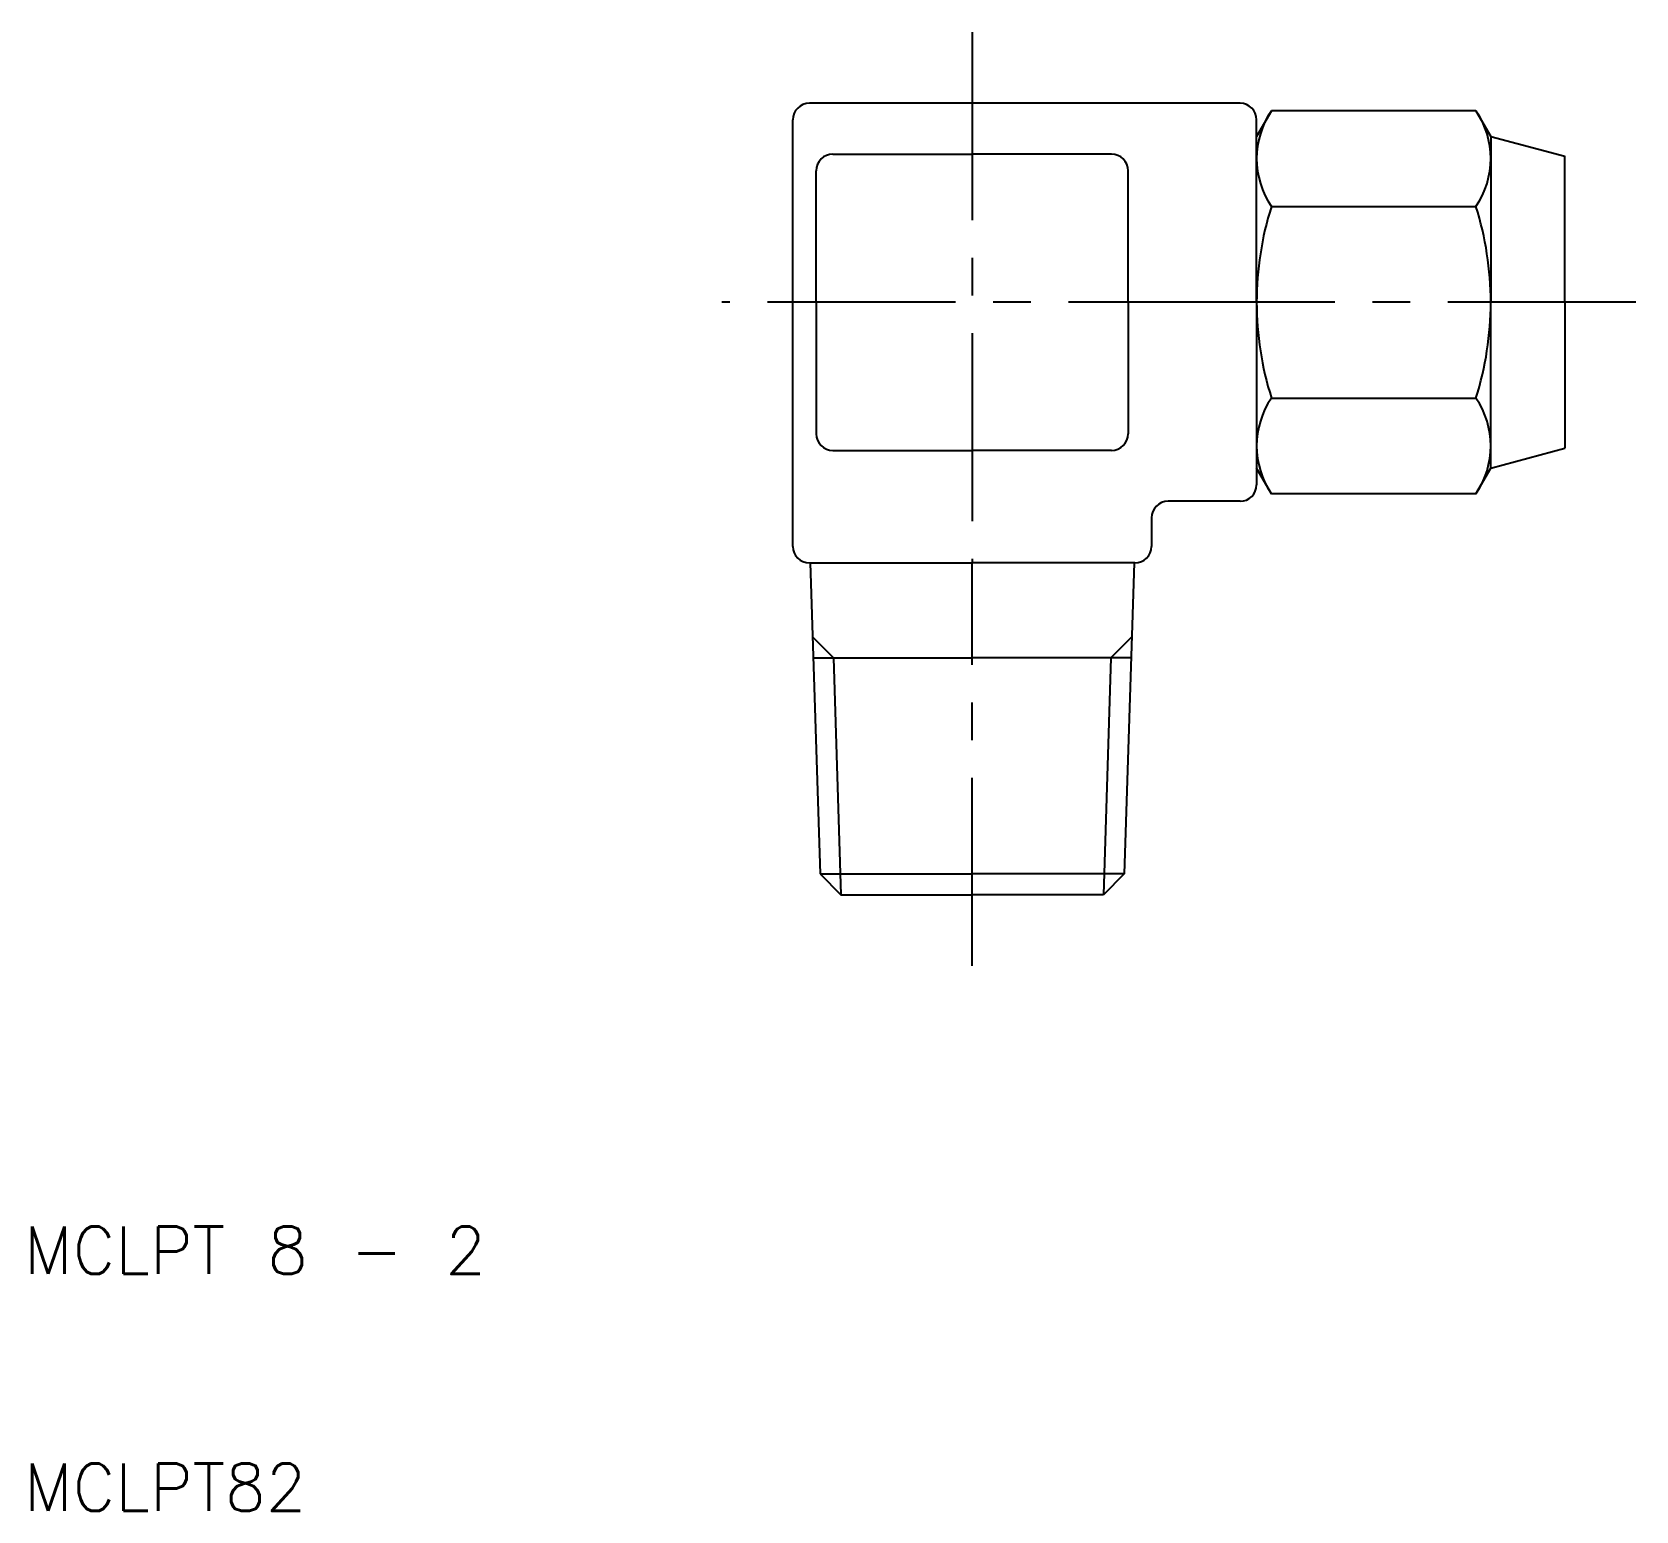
# Model space of a CAD drawing. Extents: x 10.3 to 78, y 10 to 72.4.
import ezdxf

# ---------------------------------------------------------------- set-up
doc = ezdxf.new("R2010")
doc.units = 0
doc.header["$LTSCALE"] = 0.25
doc.linetypes.add('CENTER', pattern=[50.8, 31.75, -6.35, 6.35, -6.35])
doc.layers.get('0').update_dxf_attribs({"linetype": 'CONTINUOUS'})
doc.layers.add('CENTER', color=1, linetype='CENTER')
doc.styles.get("Standard").update_dxf_attribs({"font": 'txt.shx', "bigfont": 'extfont.shx'})

msp = doc.modelspace()

# ---------------------------------------------------------------- linework, layer by layer
for p, q in [((61.3, 69.4), (43.134725, 69.4)), ((62.625215, 69.082904), (62, 68)), ((71.249785, 69.082904), (62.625215, 69.082904)), ((71.249785, 69.082904), (71.875, 68)), ((42.434725, 50.7), (42.434725, 68.7)), ((62, 61), (62, 68.7)), ((71.875, 68), (75, 67.162659)), ((71.875, 68), (71.875, 61)), ((44.1215, 67.25), (50, 67.25)), ((55.8785, 67.25), (50, 67.25)), ((75, 61), (75, 67.162659)), ((43.4215, 61), (43.4215, 66.55)), ((56.5785, 61), (56.5785, 66.55)), ((62.625215, 65.041452), (71.249785, 65.041452)), ((43.4215, 61), (43.4215, 55.45)), ((56.5785, 61), (56.5785, 55.45)), ((62, 61), (62, 53.3)), ((71.875, 54), (71.875, 61)), ((75, 61), (75, 54.837341)), ((62.625215, 56.958548), (71.249785, 56.958548)), ((71.875, 54), (75, 54.837341)), ((44.1215, 54.75), (50, 54.75)), ((55.8785, 54.75), (50, 54.75)), ((62.625215, 52.917096), (62, 54)), ((71.249785, 52.917096), (71.875, 54)), ((71.249785, 52.917096), (62.625215, 52.917096)), ((61.3, 52.6), (58.265275, 52.6)), ((57.565275, 51.9), (57.565275, 50.7)), ((43.134725, 50), (50, 50)), ((43.171812, 50), (43.5817, 36.883613)), ((56.865275, 50), (50, 50)), ((56.828187, 50), (56.4183, 36.883613)), ((43.296812, 46), (50, 46)), ((56.703187, 46), (50, 46)), ((43.5817, 36.883613), (50, 36.883613)), ((43.5817, 36.883613), (44.465312, 36)), ((56.4183, 36.883613), (50, 36.883613)), ((56.4183, 36.883613), (55.534687, 36)), ((44.465312, 36), (50, 36)), ((55.534687, 36), (50, 36))]:
    msp.add_line(p, q)
at = {"color": 3}
for p, q in [((43.2692, 46.883613), (44.152812, 46)), ((56.7308, 46.883613), (55.847187, 46)), ((44.152812, 46), (44.465312, 36)), ((55.847187, 46), (55.534687, 36))]:
    msp.add_line(p, q, dxfattribs=at)
for centre, radius, start, end in [((43.134725, 68.7), 0.7, 90, 180), ((61.3, 68.7), 0.7, 0, 90), ((65.578152, 67.062178), 3.578152, 145.615753, 214.384247), ((68.296848, 67.062178), 3.578152, 325.615753, 34.384247), ((44.1215, 66.55), 0.7, 90, 180), ((55.8785, 66.55), 0.7, 0, 90), ((75.374785, 61), 13.374785, 162.412046, 180), ((58.500215, 61), 13.374785, 0, 17.587954), ((75.374785, 61), 13.374785, 180, 197.587954), ((58.500215, 61), 13.374785, 342.412046, 0), ((65.578152, 54.937822), 3.578152, 145.615753, 214.384247), ((68.296848, 54.937822), 3.578152, 325.615753, 34.384247), ((44.1215, 55.45), 0.7, 180, 270), ((55.8785, 55.45), 0.7, 270, 0), ((61.3, 53.3), 0.7, 270, 0), ((58.265275, 51.9), 0.7, 90, 180), ((43.134725, 50.7), 0.7, 180, 270), ((56.865275, 50.7), 0.7, 270, 0)]:
    msp.add_arc(centre, radius, start, end)
at = {"layer": 'CENTER', "color": 1, "linetype": 'CENTER'}
for p, q in [((50, 72.4), (50, 50)), ((62, 61), (39.434725, 61)), ((78, 61), (62, 61)), ((50, 33), (50, 50))]:
    msp.add_line(p, q, dxfattribs=at)

# ---------------------------------------------------------------- texts
for s, p in [('MCLPT 8 - 2', (10, 20)), ('MCLPT82', (10, 10))]:
    msp.add_text(s, height=2).set_placement(p)

doc.saveas('drawing.dxf')
